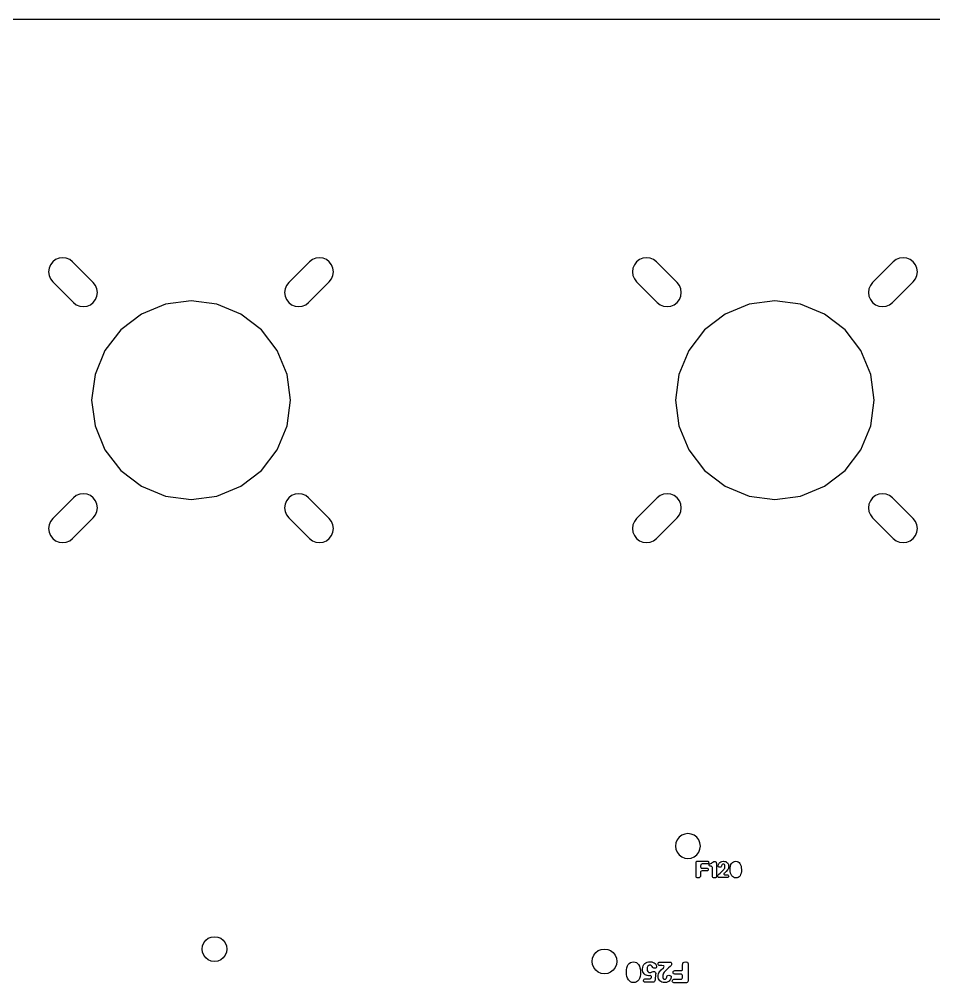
# Model space of a CAD drawing. Header units: metres. Extents: x 2364 to 2718, y 474 to 796.
# Drawn here: x 2520.3 to 2630.7, y 679.9 to 796.3 of the extents above; entities that cross this region are included whole.
import ezdxf

# ---------------------------------------------------------------- set-up
doc = ezdxf.new("R2010")
doc.units = ezdxf.units.M

msp = doc.modelspace()

# ---------------------------------------------------------------- linework, layer by layer
at = {"layer": 'COMPONENT1'}
for p, q in [((2593.69, 681.72, 0), (2593.75, 681.94, 0)), ((2593.75, 681.94, 0), (2593.85, 682.12, 0)), ((2593.85, 682.12, 0), (2593.97, 682.25, 0)), ((2593.97, 682.25, 0), (2594.11, 682.35, 0)), ((2594.11, 682.35, 0), (2594.28, 682.41, 0)), ((2594.28, 682.41, 0), (2594.48, 682.43, 0)), ((2594.48, 682.43, 0), (2594.66, 682.41, 0)), ((2594.66, 682.41, 0), (2594.83, 682.34, 0)), ((2594.83, 682.34, 0), (2594.97, 682.24, 0)), ((2594.97, 682.24, 0), (2595.09, 682.1, 0)), ((2595.09, 682.1, 0), (2595.19, 681.92, 0)), ((2595.19, 681.92, 0), (2595.26, 681.71, 0)), ((2595.59, 681.77, 0), (2595.64, 681.95, 0)), ((2595.64, 681.95, 0), (2595.73, 682.1, 0)), ((2595.73, 682.1, 0), (2595.85, 682.23, 0)), ((2595.85, 682.23, 0), (2595.98, 682.32, 0)), ((2595.98, 682.32, 0), (2596.14, 682.38, 0)), ((2596.14, 682.38, 0), (2596.3, 682.42, 0)), ((2596.2, 681.89, 0), (2596.14, 681.74, 0)), ((2596.31, 682, 0), (2596.2, 681.89, 0)), ((2596.3, 682.42, 0), (2596.47, 682.43, 0)), ((2596.38, 682.03, 0), (2596.31, 682, 0)), ((2596.46, 682.04, 0), (2596.38, 682.03, 0)), ((2596.59, 682.01, 0), (2596.46, 682.04, 0)), ((2596.47, 682.43, 0), (2596.68, 682.42, 0)), ((2596.66, 681.96, 0), (2596.59, 682.01, 0)), ((2596.72, 681.87, 0), (2596.66, 681.96, 0)), ((2596.68, 682.42, 0), (2596.85, 682.37, 0)), ((2596.8, 681.76, 0), (2596.72, 681.87, 0)), ((2596.85, 682.37, 0), (2596.98, 682.3, 0)), ((2596.98, 682.3, 0), (2597.09, 682.22, 0)), ((2597.09, 682.22, 0), (2597.16, 682.13, 0)), ((2597.16, 682.13, 0), (2597.21, 682.04, 0)), ((2597.21, 682.04, 0), (2597.25, 681.86, 0)), ((2597.25, 681.86, 0), (2597.24, 681.78, 0)), ((2597.45, 682.18, 0), (2597.46, 682.28, 0)), ((2597.46, 682.1, 0), (2597.45, 682.18, 0)), ((2597.46, 682.28, 0), (2597.51, 682.35, 0)), ((2597.5, 682.04, 0), (2597.46, 682.1, 0)), ((2597.58, 681.99, 0), (2597.5, 682.04, 0)), ((2597.51, 682.35, 0), (2597.58, 682.38, 0)), ((2597.58, 682.38, 0), (2597.67, 682.4, 0)), ((2597.71, 681.98, 0), (2597.58, 681.99, 0)), ((2597.67, 682.4, 0), (2598.88, 682.4, 0)), ((2597.91, 681.98, 0), (2597.71, 681.98, 0)), ((2598.06, 681.96, 0), (2597.91, 681.98, 0)), ((2598.14, 681.93, 0), (2598.06, 681.96, 0)), ((2598.17, 681.85, 0), (2598.14, 681.93, 0)), ((2598.16, 681.79, 0), (2598.17, 681.85, 0)), ((2598.92, 681.87, 0), (2598.72, 681.71, 0)), ((2598.88, 682.4, 0), (2598.97, 682.38, 0)), ((2599.03, 681.98, 0), (2598.92, 681.87, 0)), ((2598.97, 682.38, 0), (2599.03, 682.34, 0)), ((2599.03, 682.34, 0), (2599.07, 682.28, 0)), ((2599.07, 682.07, 0), (2599.03, 681.98, 0)), ((2599.07, 682.28, 0), (2599.08, 682.19, 0)), ((2599.08, 682.19, 0), (2599.07, 682.07, 0)), ((2600.4, 682.02, 0), (2600.42, 682.22, 0)), ((2600.41, 681.69, 0), (2600.4, 682.02, 0)), ((2600.42, 682.22, 0), (2600.49, 682.34, 0)), ((2600.49, 682.34, 0), (2600.6, 682.4, 0)), ((2600.6, 682.4, 0), (2600.78, 682.42, 0)), ((2600.78, 682.42, 0), (2600.91, 682.41, 0)), ((2600.91, 682.41, 0), (2601, 682.38, 0)), ((2601, 682.38, 0), (2601.05, 682.31, 0)), ((2601.05, 682.31, 0), (2601.06, 682.2, 0)), ((2601.06, 682.2, 0), (2601.06, 680.11, 0)), ((2593.63, 681.16, 0), (2593.65, 681.46, 0)), ((2593.65, 680.89, 0), (2593.63, 681.16, 0)), ((2593.65, 681.46, 0), (2593.69, 681.72, 0)), ((2593.69, 680.65, 0), (2593.65, 680.89, 0)), ((2595.26, 681.71, 0), (2595.31, 681.48, 0)), ((2595.31, 680.91, 0), (2595.27, 680.65, 0)), ((2595.31, 681.48, 0), (2595.33, 681.21, 0)), ((2595.33, 681.21, 0), (2595.31, 680.91, 0)), ((2595.57, 681.55, 0), (2595.59, 681.77, 0)), ((2595.58, 681.38, 0), (2595.57, 681.55, 0)), ((2595.62, 681.23, 0), (2595.58, 681.38, 0)), ((2595.68, 681.09, 0), (2595.62, 681.23, 0)), ((2595.77, 680.98, 0), (2595.68, 681.09, 0)), ((2595.87, 680.88, 0), (2595.77, 680.98, 0)), ((2595.99, 680.82, 0), (2595.87, 680.88, 0)), ((2596.13, 680.77, 0), (2595.99, 680.82, 0)), ((2596.14, 681.74, 0), (2596.12, 681.59, 0)), ((2596.12, 681.59, 0), (2596.14, 681.4, 0)), ((2596.28, 680.76, 0), (2596.13, 680.77, 0)), ((2596.14, 681.4, 0), (2596.21, 681.26, 0)), ((2596.21, 681.26, 0), (2596.31, 681.16, 0)), ((2596.38, 680.76, 0), (2596.28, 680.76, 0)), ((2596.31, 681.16, 0), (2596.43, 681.13, 0)), ((2596.51, 680.77, 0), (2596.38, 680.76, 0)), ((2596.43, 681.13, 0), (2596.57, 681.15, 0)), ((2596.58, 680.76, 0), (2596.51, 680.77, 0)), ((2596.57, 681.15, 0), (2596.66, 681.19, 0)), ((2596.63, 680.72, 0), (2596.58, 680.76, 0)), ((2596.65, 680.66, 0), (2596.63, 680.72, 0)), ((2596.66, 681.19, 0), (2596.75, 681.24, 0)), ((2596.75, 681.24, 0), (2596.87, 681.26, 0)), ((2596.86, 681.7, 0), (2596.8, 681.76, 0)), ((2596.93, 681.67, 0), (2596.86, 681.7, 0)), ((2596.87, 681.26, 0), (2597.01, 681.25, 0)), ((2597.02, 681.66, 0), (2596.93, 681.67, 0)), ((2597.01, 681.25, 0), (2597.1, 681.2, 0)), ((2597.14, 681.67, 0), (2597.02, 681.66, 0)), ((2597.15, 680.94, 0), (2597.08, 680.27, 0)), ((2597.1, 681.2, 0), (2597.14, 681.13, 0)), ((2597.21, 681.71, 0), (2597.14, 681.67, 0)), ((2597.14, 681.13, 0), (2597.16, 681.04, 0)), ((2597.16, 680.99, 0), (2597.15, 680.94, 0)), ((2597.16, 681.04, 0), (2597.16, 680.99, 0)), ((2597.24, 681.78, 0), (2597.21, 681.71, 0)), ((2597.45, 680.66, 0), (2597.46, 680.82, 0)), ((2597.46, 680.82, 0), (2597.49, 680.97, 0)), ((2597.49, 680.97, 0), (2597.54, 681.11, 0)), ((2597.54, 681.11, 0), (2597.61, 681.23, 0)), ((2597.61, 681.23, 0), (2597.82, 681.47, 0)), ((2597.82, 681.47, 0), (2598.1, 681.72, 0)), ((2598.01, 680.82, 0), (2598, 680.7, 0)), ((2598, 680.7, 0), (2598.03, 680.53, 0)), ((2598.05, 680.94, 0), (2598.01, 680.82, 0)), ((2598.11, 681.06, 0), (2598.05, 680.94, 0)), ((2598.1, 681.72, 0), (2598.16, 681.79, 0)), ((2598.19, 681.18, 0), (2598.11, 681.06, 0)), ((2598.41, 681.43, 0), (2598.19, 681.18, 0)), ((2598.72, 681.71, 0), (2598.41, 681.43, 0)), ((2598.5, 680.58, 0), (2598.52, 680.67, 0)), ((2598.52, 680.67, 0), (2598.56, 680.74, 0)), ((2598.56, 680.74, 0), (2598.63, 680.79, 0)), ((2598.63, 680.79, 0), (2598.74, 680.81, 0)), ((2598.74, 680.81, 0), (2598.87, 680.8, 0)), ((2598.87, 680.8, 0), (2598.96, 680.75, 0)), ((2598.96, 680.75, 0), (2599.02, 680.69, 0)), ((2599.02, 680.69, 0), (2599.04, 680.6, 0)), ((2599.26, 681.16, 0), (2599.27, 681.25, 0)), ((2599.27, 681.07, 0), (2599.26, 681.16, 0)), ((2599.27, 681.25, 0), (2599.31, 681.31, 0)), ((2599.31, 681, 0), (2599.27, 681.07, 0)), ((2599.31, 681.31, 0), (2599.37, 681.36, 0)), ((2599.38, 680.97, 0), (2599.31, 681, 0)), ((2599.37, 681.36, 0), (2599.45, 681.37, 0)), ((2599.45, 680.95, 0), (2599.38, 680.97, 0)), ((2599.45, 681.37, 0), (2600.14, 681.37, 0)), ((2600.14, 680.95, 0), (2599.45, 680.95, 0)), ((2600.14, 681.37, 0), (2600.33, 681.4, 0)), ((2600.29, 680.94, 0), (2600.14, 680.95, 0)), ((2600.36, 680.88, 0), (2600.29, 680.94, 0)), ((2600.33, 681.4, 0), (2600.38, 681.43, 0)), ((2600.39, 680.78, 0), (2600.36, 680.88, 0)), ((2600.38, 681.43, 0), (2600.4, 681.49, 0)), ((2600.39, 680.62, 0), (2600.39, 680.78, 0)), ((2600.4, 681.49, 0), (2600.41, 681.69, 0)), ((2593.76, 680.44, 0), (2593.69, 680.65, 0)), ((2593.86, 680.26, 0), (2593.76, 680.44, 0)), ((2593.98, 680.12, 0), (2593.86, 680.26, 0)), ((2594.12, 680.01, 0), (2593.98, 680.12, 0)), ((2594.29, 679.94, 0), (2594.12, 680.01, 0)), ((2594.47, 679.92, 0), (2594.29, 679.94, 0)), ((2594.67, 679.94, 0), (2594.47, 679.92, 0)), ((2594.84, 680, 0), (2594.67, 679.94, 0)), ((2594.98, 680.1, 0), (2594.84, 680, 0)), ((2595.11, 680.25, 0), (2594.98, 680.1, 0)), ((2595.2, 680.43, 0), (2595.11, 680.25, 0)), ((2595.27, 680.65, 0), (2595.2, 680.43, 0)), ((2595.69, 680.16, 0), (2595.71, 680.25, 0)), ((2595.7, 680.08, 0), (2595.69, 680.16, 0)), ((2595.75, 680.02, 0), (2595.7, 680.08, 0)), ((2595.71, 680.25, 0), (2595.76, 680.32, 0)), ((2595.81, 679.98, 0), (2595.75, 680.02, 0)), ((2595.76, 680.32, 0), (2595.84, 680.36, 0)), ((2595.91, 679.97, 0), (2595.81, 679.98, 0)), ((2595.84, 680.36, 0), (2595.95, 680.38, 0)), ((2596.82, 679.97, 0), (2595.91, 679.97, 0)), ((2595.95, 680.38, 0), (2596.36, 680.38, 0)), ((2596.36, 680.38, 0), (2596.49, 680.39, 0)), ((2596.49, 680.39, 0), (2596.58, 680.44, 0)), ((2596.58, 680.44, 0), (2596.64, 680.5, 0)), ((2596.64, 680.5, 0), (2596.66, 680.58, 0)), ((2596.66, 680.58, 0), (2596.65, 680.66, 0)), ((2596.93, 679.99, 0), (2596.82, 679.97, 0)), ((2597, 680.04, 0), (2596.93, 679.99, 0)), ((2597.05, 680.14, 0), (2597, 680.04, 0)), ((2597.08, 680.27, 0), (2597.05, 680.14, 0)), ((2597.46, 680.51, 0), (2597.45, 680.66, 0)), ((2597.5, 680.37, 0), (2597.46, 680.51, 0)), ((2597.56, 680.25, 0), (2597.5, 680.37, 0)), ((2597.65, 680.14, 0), (2597.56, 680.25, 0)), ((2597.76, 680.05, 0), (2597.65, 680.14, 0)), ((2597.9, 679.98, 0), (2597.76, 680.05, 0)), ((2598.06, 679.94, 0), (2597.9, 679.98, 0)), ((2598.03, 680.53, 0), (2598.08, 680.41, 0)), ((2598.24, 679.93, 0), (2598.06, 679.94, 0)), ((2598.08, 680.41, 0), (2598.16, 680.35, 0)), ((2598.16, 680.35, 0), (2598.25, 680.34, 0)), ((2598.45, 679.95, 0), (2598.24, 679.93, 0)), ((2598.25, 680.34, 0), (2598.34, 680.35, 0)), ((2598.34, 680.35, 0), (2598.41, 680.41, 0)), ((2598.41, 680.41, 0), (2598.47, 680.49, 0)), ((2598.63, 680.01, 0), (2598.45, 679.95, 0)), ((2598.47, 680.49, 0), (2598.5, 680.58, 0)), ((2598.77, 680.09, 0), (2598.63, 680.01, 0)), ((2598.87, 680.2, 0), (2598.77, 680.09, 0)), ((2598.95, 680.31, 0), (2598.87, 680.2, 0)), ((2599, 680.42, 0), (2598.95, 680.31, 0)), ((2599.04, 680.6, 0), (2599, 680.42, 0)), ((2599.16, 680.11, 0), (2599.17, 680.19, 0)), ((2599.18, 680.02, 0), (2599.16, 680.11, 0)), ((2599.17, 680.19, 0), (2599.21, 680.26, 0)), ((2599.22, 679.96, 0), (2599.18, 680.02, 0)), ((2599.21, 680.26, 0), (2599.27, 680.31, 0)), ((2599.28, 679.92, 0), (2599.22, 679.96, 0)), ((2599.27, 680.31, 0), (2599.35, 680.32, 0)), ((2599.35, 679.91, 0), (2599.28, 679.92, 0)), ((2599.35, 680.32, 0), (2600.14, 680.32, 0)), ((2600.88, 679.91, 0), (2599.35, 679.91, 0)), ((2600.14, 680.32, 0), (2600.28, 680.34, 0)), ((2600.28, 680.34, 0), (2600.35, 680.4, 0)), ((2600.35, 680.4, 0), (2600.38, 680.49, 0)), ((2600.38, 680.49, 0), (2600.39, 680.62, 0)), ((2600.95, 679.92, 0), (2600.88, 679.91, 0)), ((2601.01, 679.97, 0), (2600.95, 679.92, 0)), ((2601.05, 680.03, 0), (2601.01, 679.97, 0)), ((2601.06, 680.11, 0), (2601.05, 680.03, 0))]:
    msp.add_line(p, q, dxfattribs=at)
at = {"layer": 'COMPONENT4'}
for p, q in [((2602.05, 694.43, 0.01), (2602.06, 694.49, 0.01)), ((2602.05, 692.75, 0.01), (2602.05, 694.43, 0.01)), ((2602.06, 694.49, 0.01), (2602.09, 694.54, 0.01)), ((2602.09, 694.54, 0.01), (2602.14, 694.57, 0.01)), ((2602.14, 694.57, 0.01), (2602.19, 694.59, 0.01)), ((2602.19, 694.59, 0.01), (2603.41, 694.59, 0.01)), ((2602.59, 694.12, 0.01), (2602.58, 694.01, 0.01)), ((2602.58, 694.01, 0.01), (2602.58, 693.89, 0.01)), ((2602.58, 693.89, 0.01), (2602.6, 693.81, 0.01)), ((2602.61, 694.19, 0.01), (2602.59, 694.12, 0.01)), ((2602.6, 693.81, 0.01), (2602.66, 693.76, 0.01)), ((2602.67, 694.24, 0.01), (2602.61, 694.19, 0.01)), ((2602.66, 693.76, 0.01), (2602.78, 693.75, 0.01)), ((2602.78, 694.25, 0.01), (2602.67, 694.24, 0.01)), ((2603.41, 694.25, 0.01), (2602.78, 694.25, 0.01)), ((2602.78, 693.75, 0.01), (2603.34, 693.75, 0.01)), ((2603.34, 693.75, 0.01), (2603.39, 693.74, 0.01)), ((2603.39, 693.74, 0.01), (2603.44, 693.71, 0.01)), ((2603.41, 694.59, 0.01), (2603.47, 694.58, 0.01)), ((2603.48, 694.26, 0.01), (2603.41, 694.25, 0.01)), ((2603.44, 693.71, 0.01), (2603.48, 693.66, 0.01)), ((2603.48, 693.52, 0.01), (2603.45, 693.46, 0.01)), ((2603.47, 694.58, 0.01), (2603.52, 694.55, 0.01)), ((2603.53, 694.3, 0.01), (2603.48, 694.26, 0.01)), ((2603.48, 693.66, 0.01), (2603.49, 693.58, 0.01)), ((2603.49, 693.58, 0.01), (2603.48, 693.52, 0.01)), ((2603.52, 694.55, 0.01), (2603.55, 694.5, 0.01)), ((2603.55, 694.36, 0.01), (2603.53, 694.3, 0.01)), ((2603.55, 694.5, 0.01), (2603.56, 694.43, 0.01)), ((2603.56, 694.43, 0.01), (2603.55, 694.36, 0.01)), ((2603.6, 694.13, 0.01), (2603.61, 694.18, 0.01)), ((2603.61, 694.05, 0.01), (2603.6, 694.13, 0.01)), ((2603.61, 694.18, 0.01), (2603.63, 694.22, 0.01)), ((2603.64, 694.01, 0.01), (2603.61, 694.05, 0.01)), ((2603.63, 694.22, 0.01), (2603.7, 694.27, 0.01)), ((2603.74, 693.97, 0.01), (2603.64, 694.01, 0.01)), ((2603.7, 694.27, 0.01), (2603.81, 694.31, 0.01)), ((2603.86, 693.97, 0.01), (2603.74, 693.97, 0.01)), ((2603.81, 694.31, 0.01), (2603.92, 694.36, 0.01)), ((2603.91, 693.96, 0.01), (2603.86, 693.97, 0.01)), ((2603.95, 693.94, 0.01), (2603.91, 693.96, 0.01)), ((2603.92, 694.36, 0.01), (2603.99, 694.41, 0.01)), ((2603.99, 693.88, 0.01), (2603.95, 693.94, 0.01)), ((2603.99, 694.41, 0.01), (2604.06, 694.48, 0.01)), ((2604.01, 693.83, 0.01), (2603.99, 693.88, 0.01)), ((2604.01, 693.69, 0.01), (2604.01, 693.83, 0.01)), ((2604.01, 692.84, 0.01), (2604.01, 693.69, 0.01)), ((2604.06, 694.48, 0.01), (2604.16, 694.53, 0.01)), ((2604.16, 694.53, 0.01), (2604.28, 694.55, 0.01)), ((2604.28, 694.55, 0.01), (2604.35, 694.55, 0.01)), ((2604.35, 694.55, 0.01), (2604.4, 694.52, 0.01)), ((2604.4, 694.52, 0.01), (2604.44, 694.48, 0.01)), ((2604.44, 694.48, 0.01), (2604.47, 694.43, 0.01)), ((2604.47, 694.43, 0.01), (2604.48, 694.32, 0.01)), ((2604.48, 694.32, 0.01), (2604.49, 694.18, 0.01)), ((2604.49, 694.18, 0.01), (2604.49, 692.87, 0.01)), ((2604.7, 694.03, 0.01), (2604.73, 694.18, 0.01)), ((2604.71, 693.96, 0.01), (2604.7, 694.03, 0.01)), ((2604.76, 693.91, 0.01), (2604.71, 693.96, 0.01)), ((2604.73, 694.18, 0.01), (2604.77, 694.27, 0.01)), ((2604.83, 693.87, 0.01), (2604.76, 693.91, 0.01)), ((2604.77, 694.27, 0.01), (2604.83, 694.35, 0.01)), ((2604.83, 694.35, 0.01), (2604.91, 694.44, 0.01)), ((2604.94, 693.86, 0.01), (2604.83, 693.87, 0.01)), ((2604.91, 694.44, 0.01), (2605.03, 694.51, 0.01)), ((2605.02, 693.88, 0.01), (2604.94, 693.86, 0.01)), ((2605.07, 693.92, 0.01), (2605.02, 693.88, 0.01)), ((2605.03, 694.51, 0.01), (2605.16, 694.56, 0.01)), ((2605.11, 693.98, 0.01), (2605.07, 693.92, 0.01)), ((2605.12, 694.04, 0.01), (2605.11, 693.98, 0.01)), ((2605.15, 694.12, 0.01), (2605.12, 694.04, 0.01)), ((2605.2, 694.19, 0.01), (2605.15, 694.12, 0.01)), ((2605.16, 694.56, 0.01), (2605.34, 694.57, 0.01)), ((2605.25, 694.23, 0.01), (2605.2, 694.19, 0.01)), ((2605.2, 693.37, 0.01), (2605.38, 693.57, 0.01)), ((2605.32, 694.24, 0.01), (2605.25, 694.23, 0.01)), ((2605.39, 694.23, 0.01), (2605.32, 694.24, 0.01)), ((2605.34, 694.57, 0.01), (2605.48, 694.56, 0.01)), ((2605.38, 693.57, 0.01), (2605.44, 693.66, 0.01)), ((2605.46, 694.18, 0.01), (2605.39, 694.23, 0.01)), ((2605.44, 693.66, 0.01), (2605.49, 693.76, 0.01)), ((2605.51, 694.09, 0.01), (2605.46, 694.18, 0.01)), ((2605.48, 694.56, 0.01), (2605.61, 694.53, 0.01)), ((2605.49, 693.76, 0.01), (2605.51, 693.85, 0.01)), ((2605.52, 693.95, 0.01), (2605.51, 694.09, 0.01)), ((2605.51, 693.85, 0.01), (2605.52, 693.95, 0.01)), ((2605.61, 694.53, 0.01), (2605.72, 694.47, 0.01)), ((2605.84, 693.53, 0.01), (2605.67, 693.34, 0.01)), ((2605.72, 694.47, 0.01), (2605.81, 694.4, 0.01)), ((2605.81, 694.4, 0.01), (2605.88, 694.32, 0.01)), ((2605.89, 693.63, 0.01), (2605.84, 693.53, 0.01)), ((2605.88, 694.32, 0.01), (2605.93, 694.22, 0.01)), ((2605.94, 693.73, 0.01), (2605.89, 693.63, 0.01)), ((2605.93, 694.22, 0.01), (2605.96, 694.1, 0.01)), ((2605.96, 693.85, 0.01), (2605.94, 693.73, 0.01)), ((2605.96, 694.1, 0.01), (2605.97, 693.98, 0.01)), ((2605.97, 693.98, 0.01), (2605.96, 693.85, 0.01)), ((2606.15, 693.54, 0.01), (2606.16, 693.78, 0.01)), ((2606.16, 693.33, 0.01), (2606.15, 693.54, 0.01)), ((2606.16, 693.78, 0.01), (2606.2, 693.99, 0.01)), ((2606.2, 693.99, 0.01), (2606.25, 694.17, 0.01)), ((2606.25, 694.17, 0.01), (2606.33, 694.31, 0.01)), ((2606.33, 694.31, 0.01), (2606.43, 694.43, 0.01)), ((2606.43, 694.43, 0.01), (2606.54, 694.51, 0.01)), ((2606.54, 694.51, 0.01), (2606.68, 694.56, 0.01)), ((2606.68, 694.56, 0.01), (2606.83, 694.57, 0.01)), ((2606.83, 694.57, 0.01), (2606.98, 694.56, 0.01)), ((2606.98, 694.56, 0.01), (2607.11, 694.5, 0.01)), ((2607.11, 694.5, 0.01), (2607.23, 694.42, 0.01)), ((2607.23, 694.42, 0.01), (2607.33, 694.3, 0.01)), ((2607.33, 694.3, 0.01), (2607.4, 694.16, 0.01)), ((2607.4, 694.16, 0.01), (2607.46, 693.99, 0.01)), ((2607.46, 693.99, 0.01), (2607.49, 693.8, 0.01)), ((2607.49, 693.8, 0.01), (2607.51, 693.59, 0.01)), ((2607.51, 693.59, 0.01), (2607.5, 693.34, 0.01)), ((2602.06, 692.66, 0.01), (2602.05, 692.75, 0.01)), ((2602.1, 692.61, 0.01), (2602.06, 692.66, 0.01)), ((2602.16, 692.58, 0.01), (2602.1, 692.61, 0.01)), ((2602.27, 692.58, 0.01), (2602.16, 692.58, 0.01)), ((2602.41, 692.59, 0.01), (2602.27, 692.58, 0.01)), ((2602.5, 692.64, 0.01), (2602.41, 692.59, 0.01)), ((2602.56, 692.73, 0.01), (2602.5, 692.64, 0.01)), ((2602.58, 692.9, 0.01), (2602.56, 692.73, 0.01)), ((2602.59, 693.36, 0.01), (2602.57, 693.32, 0.01)), ((2602.57, 693.32, 0.01), (2602.57, 693.16, 0.01)), ((2602.57, 693.16, 0.01), (2602.58, 692.9, 0.01)), ((2602.63, 693.39, 0.01), (2602.59, 693.36, 0.01)), ((2602.78, 693.41, 0.01), (2602.63, 693.39, 0.01)), ((2603.34, 693.41, 0.01), (2602.78, 693.41, 0.01)), ((2603.4, 693.43, 0.01), (2603.34, 693.41, 0.01)), ((2603.45, 693.46, 0.01), (2603.4, 693.43, 0.01)), ((2604.02, 692.69, 0.01), (2604.01, 692.84, 0.01)), ((2604.07, 692.61, 0.01), (2604.02, 692.69, 0.01)), ((2604.14, 692.57, 0.01), (2604.07, 692.61, 0.01)), ((2604.25, 692.56, 0.01), (2604.14, 692.57, 0.01)), ((2604.37, 692.58, 0.01), (2604.25, 692.56, 0.01)), ((2604.45, 692.63, 0.01), (2604.37, 692.58, 0.01)), ((2604.48, 692.73, 0.01), (2604.45, 692.63, 0.01)), ((2604.49, 692.87, 0.01), (2604.48, 692.73, 0.01)), ((2604.66, 692.76, 0.01), (2604.67, 692.85, 0.01)), ((2604.67, 692.69, 0.01), (2604.66, 692.76, 0.01)), ((2604.67, 692.85, 0.01), (2604.7, 692.93, 0.01)), ((2604.7, 692.64, 0.01), (2604.67, 692.69, 0.01)), ((2604.7, 692.93, 0.01), (2604.79, 693.01, 0.01)), ((2604.75, 692.61, 0.01), (2604.7, 692.64, 0.01)), ((2604.82, 692.6, 0.01), (2604.75, 692.61, 0.01)), ((2604.79, 693.01, 0.01), (2604.95, 693.15, 0.01)), ((2605.79, 692.6, 0.01), (2604.82, 692.6, 0.01)), ((2604.95, 693.15, 0.01), (2605.2, 693.37, 0.01)), ((2605.4, 693.08, 0.01), (2605.39, 693.03, 0.01)), ((2605.39, 693.03, 0.01), (2605.41, 692.97, 0.01)), ((2605.45, 693.13, 0.01), (2605.4, 693.08, 0.01)), ((2605.41, 692.97, 0.01), (2605.48, 692.94, 0.01)), ((2605.67, 693.34, 0.01), (2605.45, 693.13, 0.01)), ((2605.48, 692.94, 0.01), (2605.6, 692.93, 0.01)), ((2605.6, 692.93, 0.01), (2605.76, 692.93, 0.01)), ((2605.76, 692.93, 0.01), (2605.86, 692.92, 0.01)), ((2605.86, 692.61, 0.01), (2605.79, 692.6, 0.01)), ((2605.86, 692.92, 0.01), (2605.92, 692.88, 0.01)), ((2605.92, 692.63, 0.01), (2605.86, 692.61, 0.01)), ((2605.92, 692.88, 0.01), (2605.96, 692.83, 0.01)), ((2605.96, 692.69, 0.01), (2605.92, 692.63, 0.01)), ((2605.96, 692.83, 0.01), (2605.97, 692.77, 0.01)), ((2605.97, 692.77, 0.01), (2605.96, 692.69, 0.01)), ((2606.2, 693.14, 0.01), (2606.16, 693.33, 0.01)), ((2606.26, 692.97, 0.01), (2606.2, 693.14, 0.01)), ((2606.34, 692.83, 0.01), (2606.26, 692.97, 0.01)), ((2606.44, 692.72, 0.01), (2606.34, 692.83, 0.01)), ((2606.55, 692.64, 0.01), (2606.44, 692.72, 0.01)), ((2606.68, 692.59, 0.01), (2606.55, 692.64, 0.01)), ((2606.83, 692.57, 0.01), (2606.68, 692.59, 0.01)), ((2606.99, 692.59, 0.01), (2606.83, 692.57, 0.01)), ((2607.12, 692.63, 0.01), (2606.99, 692.59, 0.01)), ((2607.24, 692.71, 0.01), (2607.12, 692.63, 0.01)), ((2607.34, 692.82, 0.01), (2607.24, 692.71, 0.01)), ((2607.41, 692.96, 0.01), (2607.34, 692.82, 0.01)), ((2607.46, 693.13, 0.01), (2607.41, 692.96, 0.01)), ((2607.5, 693.34, 0.01), (2607.46, 693.13, 0.01))]:
    msp.add_line(p, q, dxfattribs=at)
at = {"layer": 'GROUP1'}
for p, q in [((2599.75, 697.16, 0.01), (2599.6, 696.8, 0.01)), ((2599.99, 697.47, 0.01), (2599.75, 697.16, 0.01)), ((2600.3, 697.71, 0.01), (2599.99, 697.47, 0.01)), ((2600.66, 697.86, 0.01), (2600.3, 697.71, 0.01)), ((2601.05, 697.91, 0.01), (2600.66, 697.86, 0.01)), ((2601.44, 697.86, 0.01), (2601.05, 697.91, 0.01)), ((2601.8, 697.71, 0.01), (2601.44, 697.86, 0.01)), ((2602.11, 697.47, 0.01), (2601.8, 697.71, 0.01)), ((2602.35, 697.16, 0.01), (2602.11, 697.47, 0.01)), ((2602.5, 696.8, 0.01), (2602.35, 697.16, 0.01)), ((2599.6, 696.8, 0.01), (2599.55, 696.41, 0.01)), ((2599.55, 696.41, 0.01), (2599.6, 696.02, 0.01)), ((2599.6, 696.02, 0.01), (2599.75, 695.66, 0.01)), ((2602.35, 695.66, 0.01), (2602.5, 696.02, 0.01)), ((2602.55, 696.41, 0.01), (2602.5, 696.8, 0.01)), ((2602.5, 696.02, 0.01), (2602.55, 696.41, 0.01)), ((2599.75, 695.66, 0.01), (2599.99, 695.35, 0.01)), ((2599.99, 695.35, 0.01), (2600.3, 695.11, 0.01)), ((2600.3, 695.11, 0.01), (2600.66, 694.96, 0.01)), ((2600.66, 694.96, 0.01), (2601.05, 694.91, 0.01)), ((2601.05, 694.91, 0.01), (2601.44, 694.96, 0.01)), ((2601.44, 694.96, 0.01), (2601.8, 695.11, 0.01)), ((2601.8, 695.11, 0.01), (2602.11, 695.35, 0.01)), ((2602.11, 695.35, 0.01), (2602.35, 695.66, 0.01)), ((2589.52, 682.87, 0.01), (2589.67, 683.23, 0.01)), ((2589.67, 683.23, 0.01), (2589.91, 683.54, 0.01)), ((2589.91, 683.54, 0.01), (2590.22, 683.78, 0.01)), ((2590.22, 683.78, 0.01), (2590.58, 683.93, 0.01)), ((2590.58, 683.93, 0.01), (2590.97, 683.98, 0.01)), ((2590.97, 683.98, 0.01), (2591.36, 683.93, 0.01)), ((2591.36, 683.93, 0.01), (2591.72, 683.78, 0.01)), ((2591.72, 683.78, 0.01), (2592.03, 683.54, 0.01)), ((2592.03, 683.54, 0.01), (2592.27, 683.23, 0.01)), ((2592.27, 683.23, 0.01), (2592.42, 682.87, 0.01)), ((2589.47, 682.48, 0.01), (2589.52, 682.87, 0.01)), ((2589.52, 682.1, 0.01), (2589.47, 682.48, 0.01)), ((2589.67, 681.73, 0.01), (2589.52, 682.1, 0.01)), ((2592.42, 682.1, 0.01), (2592.27, 681.73, 0.01)), ((2592.42, 682.87, 0.01), (2592.47, 682.48, 0.01)), ((2592.47, 682.48, 0.01), (2592.42, 682.1, 0.01)), ((2589.91, 681.42, 0.01), (2589.67, 681.73, 0.01)), ((2590.22, 681.18, 0.01), (2589.91, 681.42, 0.01)), ((2590.58, 681.03, 0.01), (2590.22, 681.18, 0.01)), ((2590.97, 680.98, 0.01), (2590.58, 681.03, 0.01)), ((2591.36, 681.03, 0.01), (2590.97, 680.98, 0.01)), ((2591.72, 681.18, 0.01), (2591.36, 681.03, 0.01)), ((2592.03, 681.42, 0.01), (2591.72, 681.18, 0.01)), ((2592.27, 681.73, 0.01), (2592.03, 681.42, 0.01))]:
    msp.add_line(p, q, dxfattribs=at)
at = {"layer": 'Layer0'}
for p, q in [((2412.05, 796.26, 0), (2670.05, 796.26, 0)), ((2524.35, 766.96, 0), (2524.08, 766.61, 0)), ((2524.7, 767.23, 0), (2524.35, 766.96, 0)), ((2525.11, 767.4, 0), (2524.7, 767.23, 0)), ((2525.55, 767.46, 0), (2525.11, 767.4, 0)), ((2525.99, 767.4, 0), (2525.55, 767.46, 0)), ((2526.4, 767.23, 0), (2525.99, 767.4, 0)), ((2526.75, 766.96, 0), (2526.4, 767.23, 0)), ((2526.75, 766.96, 0), (2529.25, 764.46, 0)), ((2552.85, 764.46, 0), (2555.35, 766.96, 0)), ((2555.7, 767.23, 0), (2555.35, 766.96, 0)), ((2556.11, 767.4, 0), (2555.7, 767.23, 0)), ((2556.55, 767.46, 0), (2556.11, 767.4, 0)), ((2556.99, 767.4, 0), (2556.55, 767.46, 0)), ((2557.4, 767.23, 0), (2556.99, 767.4, 0)), ((2557.75, 766.96, 0), (2557.4, 767.23, 0)), ((2558.02, 766.61, 0), (2557.75, 766.96, 0)), ((2594.85, 766.96, 0), (2594.58, 766.61, 0)), ((2595.2, 767.23, 0), (2594.85, 766.96, 0)), ((2595.61, 767.4, 0), (2595.2, 767.23, 0)), ((2596.05, 767.46, 0), (2595.61, 767.4, 0)), ((2596.49, 767.4, 0), (2596.05, 767.46, 0)), ((2596.9, 767.23, 0), (2596.49, 767.4, 0)), ((2597.25, 766.96, 0), (2596.9, 767.23, 0)), ((2597.25, 766.96, 0), (2599.75, 764.46, 0)), ((2623.35, 764.46, 0), (2625.85, 766.96, 0)), ((2626.2, 767.23, 0), (2625.85, 766.96, 0)), ((2626.61, 767.4, 0), (2626.2, 767.23, 0)), ((2627.05, 767.46, 0), (2626.61, 767.4, 0)), ((2627.49, 767.4, 0), (2627.05, 767.46, 0)), ((2627.9, 767.23, 0), (2627.49, 767.4, 0)), ((2628.25, 766.96, 0), (2627.9, 767.23, 0)), ((2628.52, 766.61, 0), (2628.25, 766.96, 0)), ((2523.91, 766.2, 0), (2523.85, 765.76, 0)), ((2523.85, 765.76, 0), (2523.91, 765.32, 0)), ((2524.08, 766.61, 0), (2523.91, 766.2, 0)), ((2558.19, 766.2, 0), (2558.02, 766.61, 0)), ((2558.25, 765.76, 0), (2558.19, 766.2, 0)), ((2558.19, 765.32, 0), (2558.25, 765.76, 0)), ((2594.41, 766.2, 0), (2594.35, 765.76, 0)), ((2594.35, 765.76, 0), (2594.41, 765.32, 0)), ((2594.58, 766.61, 0), (2594.41, 766.2, 0)), ((2628.69, 766.2, 0), (2628.52, 766.61, 0)), ((2628.75, 765.76, 0), (2628.69, 766.2, 0)), ((2628.69, 765.32, 0), (2628.75, 765.76, 0)), ((2523.91, 765.32, 0), (2524.08, 764.91, 0)), ((2524.08, 764.91, 0), (2524.35, 764.56, 0)), ((2526.85, 762.06, 0), (2524.35, 764.56, 0)), ((2529.52, 764.11, 0), (2529.25, 764.46, 0)), ((2552.85, 764.46, 0), (2552.58, 764.11, 0)), ((2557.75, 764.56, 0), (2555.25, 762.06, 0)), ((2557.75, 764.56, 0), (2558.02, 764.91, 0)), ((2558.02, 764.91, 0), (2558.19, 765.32, 0)), ((2594.41, 765.32, 0), (2594.58, 764.91, 0)), ((2594.58, 764.91, 0), (2594.85, 764.56, 0)), ((2597.35, 762.06, 0), (2594.85, 764.56, 0)), ((2600.02, 764.11, 0), (2599.75, 764.46, 0)), ((2623.35, 764.46, 0), (2623.08, 764.11, 0)), ((2628.25, 764.56, 0), (2625.75, 762.06, 0)), ((2628.25, 764.56, 0), (2628.52, 764.91, 0)), ((2628.52, 764.91, 0), (2628.69, 765.32, 0)), ((2529.69, 763.7, 0), (2529.52, 764.11, 0)), ((2529.75, 763.26, 0), (2529.69, 763.7, 0)), ((2552.41, 763.7, 0), (2552.35, 763.26, 0)), ((2552.58, 764.11, 0), (2552.41, 763.7, 0)), ((2600.19, 763.7, 0), (2600.02, 764.11, 0)), ((2600.25, 763.26, 0), (2600.19, 763.7, 0)), ((2622.91, 763.7, 0), (2622.85, 763.26, 0)), ((2623.08, 764.11, 0), (2622.91, 763.7, 0)), ((2529.25, 762.06, 0), (2529.52, 762.41, 0)), ((2529.52, 762.41, 0), (2529.69, 762.82, 0)), ((2529.69, 762.82, 0), (2529.75, 763.26, 0)), ((2541.05, 762.26, 0), (2537.95, 761.85, 0)), ((2544.16, 761.85, 0), (2541.05, 762.26, 0)), ((2552.35, 763.26, 0), (2552.41, 762.82, 0)), ((2552.41, 762.82, 0), (2552.58, 762.41, 0)), ((2552.58, 762.41, 0), (2552.85, 762.06, 0)), ((2599.75, 762.06, 0), (2600.02, 762.41, 0)), ((2600.02, 762.41, 0), (2600.19, 762.82, 0)), ((2600.19, 762.82, 0), (2600.25, 763.26, 0)), ((2611.55, 762.26, 0), (2608.45, 761.85, 0)), ((2614.66, 761.85, 0), (2611.55, 762.26, 0)), ((2622.85, 763.26, 0), (2622.91, 762.82, 0)), ((2622.91, 762.82, 0), (2623.08, 762.41, 0)), ((2623.08, 762.41, 0), (2623.35, 762.06, 0)), ((2526.85, 762.06, 0), (2527.2, 761.79, 0)), ((2527.2, 761.79, 0), (2527.61, 761.62, 0)), ((2527.61, 761.62, 0), (2528.05, 761.56, 0)), ((2528.05, 761.56, 0), (2528.49, 761.62, 0)), ((2528.49, 761.62, 0), (2528.9, 761.79, 0)), ((2528.9, 761.79, 0), (2529.25, 762.06, 0)), ((2537.95, 761.85, 0), (2535.05, 760.65, 0)), ((2547.05, 760.65, 0), (2544.16, 761.85, 0)), ((2552.85, 762.06, 0), (2553.2, 761.79, 0)), ((2553.2, 761.79, 0), (2553.61, 761.62, 0)), ((2553.61, 761.62, 0), (2554.05, 761.56, 0)), ((2554.05, 761.56, 0), (2554.49, 761.62, 0)), ((2554.49, 761.62, 0), (2554.9, 761.79, 0)), ((2554.9, 761.79, 0), (2555.25, 762.06, 0)), ((2597.35, 762.06, 0), (2597.7, 761.79, 0)), ((2597.7, 761.79, 0), (2598.11, 761.62, 0)), ((2598.11, 761.62, 0), (2598.55, 761.56, 0)), ((2598.55, 761.56, 0), (2598.99, 761.62, 0)), ((2598.99, 761.62, 0), (2599.4, 761.79, 0)), ((2599.4, 761.79, 0), (2599.75, 762.06, 0)), ((2608.45, 761.85, 0), (2605.55, 760.65, 0)), ((2617.55, 760.65, 0), (2614.66, 761.85, 0)), ((2623.35, 762.06, 0), (2623.7, 761.79, 0)), ((2623.7, 761.79, 0), (2624.11, 761.62, 0)), ((2624.11, 761.62, 0), (2624.55, 761.56, 0)), ((2624.55, 761.56, 0), (2624.99, 761.62, 0)), ((2624.99, 761.62, 0), (2625.4, 761.79, 0)), ((2625.4, 761.79, 0), (2625.75, 762.06, 0)), ((2535.05, 760.65, 0), (2532.57, 758.74, 0)), ((2549.54, 758.74, 0), (2547.05, 760.65, 0)), ((2605.55, 760.65, 0), (2603.07, 758.74, 0)), ((2620.04, 758.75, 0), (2617.55, 760.65, 0)), ((2532.57, 758.74, 0), (2530.66, 756.26, 0)), ((2551.44, 756.26, 0), (2549.54, 758.74, 0)), ((2603.07, 758.74, 0), (2601.16, 756.26, 0)), ((2621.94, 756.26, 0), (2620.04, 758.75, 0)), ((2530.66, 756.26, 0), (2529.46, 753.36, 0)), ((2552.64, 753.36, 0), (2551.44, 756.26, 0)), ((2601.16, 756.26, 0), (2599.96, 753.37, 0)), ((2623.14, 753.37, 0), (2621.94, 756.26, 0)), ((2529.46, 753.36, 0), (2529.05, 750.26, 0)), ((2553.05, 750.26, 0), (2552.64, 753.36, 0)), ((2599.96, 753.37, 0), (2599.55, 750.26, 0)), ((2623.55, 750.26, 0), (2623.14, 753.37, 0)), ((2529.05, 750.26, 0), (2529.46, 747.15, 0)), ((2552.64, 747.15, 0), (2553.05, 750.26, 0)), ((2599.55, 750.26, 0), (2599.96, 747.15, 0)), ((2623.14, 747.15, 0), (2623.55, 750.26, 0)), ((2529.46, 747.15, 0), (2530.66, 744.26, 0)), ((2551.44, 744.26, 0), (2552.64, 747.15, 0)), ((2599.96, 747.15, 0), (2601.16, 744.26, 0)), ((2621.94, 744.26, 0), (2623.14, 747.15, 0)), ((2530.66, 744.26, 0), (2532.57, 741.77, 0)), ((2549.54, 741.77, 0), (2551.44, 744.26, 0)), ((2601.16, 744.26, 0), (2603.07, 741.77, 0)), ((2620.04, 741.77, 0), (2621.94, 744.26, 0)), ((2532.57, 741.77, 0), (2535.05, 739.87, 0)), ((2547.05, 739.87, 0), (2549.54, 741.77, 0)), ((2603.07, 741.77, 0), (2605.55, 739.87, 0)), ((2617.55, 739.87, 0), (2620.04, 741.77, 0)), ((2527.61, 738.9, 0), (2527.2, 738.73, 0)), ((2528.05, 738.96, 0), (2527.61, 738.9, 0)), ((2528.49, 738.9, 0), (2528.05, 738.96, 0)), ((2528.9, 738.73, 0), (2528.49, 738.9, 0)), ((2535.05, 739.87, 0), (2537.95, 738.67, 0)), ((2544.16, 738.67, 0), (2547.05, 739.87, 0)), ((2553.61, 738.9, 0), (2553.2, 738.73, 0)), ((2554.05, 738.96, 0), (2553.61, 738.9, 0)), ((2554.49, 738.9, 0), (2554.05, 738.96, 0)), ((2554.9, 738.73, 0), (2554.49, 738.9, 0)), ((2598.11, 738.9, 0), (2597.7, 738.73, 0)), ((2598.55, 738.96, 0), (2598.11, 738.9, 0)), ((2598.99, 738.9, 0), (2598.55, 738.96, 0)), ((2599.4, 738.73, 0), (2598.99, 738.9, 0)), ((2605.55, 739.87, 0), (2608.45, 738.67, 0)), ((2614.66, 738.67, 0), (2617.55, 739.87, 0)), ((2624.11, 738.9, 0), (2623.7, 738.73, 0)), ((2624.55, 738.96, 0), (2624.11, 738.9, 0)), ((2624.99, 738.9, 0), (2624.55, 738.96, 0)), ((2625.4, 738.73, 0), (2624.99, 738.9, 0)), ((2524.35, 735.96, 0), (2526.85, 738.46, 0)), ((2527.2, 738.73, 0), (2526.85, 738.46, 0)), ((2529.25, 738.46, 0), (2528.9, 738.73, 0)), ((2529.52, 738.11, 0), (2529.25, 738.46, 0)), ((2529.69, 737.7, 0), (2529.52, 738.11, 0)), ((2529.75, 737.26, 0), (2529.69, 737.7, 0)), ((2537.95, 738.67, 0), (2541.05, 738.26, 0)), ((2541.05, 738.26, 0), (2544.16, 738.67, 0)), ((2552.41, 737.7, 0), (2552.35, 737.26, 0)), ((2552.58, 738.11, 0), (2552.41, 737.7, 0)), ((2552.85, 738.46, 0), (2552.58, 738.11, 0)), ((2553.2, 738.73, 0), (2552.85, 738.46, 0)), ((2555.25, 738.46, 0), (2554.9, 738.73, 0)), ((2555.25, 738.46, 0), (2557.75, 735.96, 0)), ((2594.85, 735.96, 0), (2597.35, 738.46, 0)), ((2597.7, 738.73, 0), (2597.35, 738.46, 0)), ((2599.75, 738.46, 0), (2599.4, 738.73, 0)), ((2600.02, 738.11, 0), (2599.75, 738.46, 0)), ((2600.19, 737.7, 0), (2600.02, 738.11, 0)), ((2600.25, 737.26, 0), (2600.19, 737.7, 0)), ((2608.45, 738.67, 0), (2611.55, 738.26, 0)), ((2611.55, 738.26, 0), (2614.66, 738.67, 0)), ((2622.91, 737.7, 0), (2622.85, 737.26, 0)), ((2623.08, 738.11, 0), (2622.91, 737.7, 0)), ((2623.35, 738.46, 0), (2623.08, 738.11, 0)), ((2623.7, 738.73, 0), (2623.35, 738.46, 0)), ((2625.75, 738.46, 0), (2625.4, 738.73, 0)), ((2625.75, 738.46, 0), (2628.25, 735.96, 0)), ((2529.52, 736.41, 0), (2529.69, 736.82, 0)), ((2529.69, 736.82, 0), (2529.75, 737.26, 0)), ((2552.35, 737.26, 0), (2552.41, 736.82, 0)), ((2552.41, 736.82, 0), (2552.58, 736.41, 0)), ((2600.02, 736.41, 0), (2600.19, 736.82, 0)), ((2600.19, 736.82, 0), (2600.25, 737.26, 0)), ((2622.85, 737.26, 0), (2622.91, 736.82, 0)), ((2622.91, 736.82, 0), (2623.08, 736.41, 0)), ((2524.08, 735.61, 0), (2523.91, 735.2, 0)), ((2524.35, 735.96, 0), (2524.08, 735.61, 0)), ((2529.25, 736.06, 0), (2526.75, 733.56, 0)), ((2529.25, 736.06, 0), (2529.52, 736.41, 0)), ((2552.58, 736.41, 0), (2552.85, 736.06, 0)), ((2555.35, 733.56, 0), (2552.85, 736.06, 0)), ((2558.02, 735.61, 0), (2557.75, 735.96, 0)), ((2558.19, 735.2, 0), (2558.02, 735.61, 0)), ((2594.58, 735.61, 0), (2594.41, 735.2, 0)), ((2594.85, 735.96, 0), (2594.58, 735.61, 0)), ((2599.75, 736.06, 0), (2597.25, 733.56, 0)), ((2599.75, 736.06, 0), (2600.02, 736.41, 0)), ((2623.08, 736.41, 0), (2623.35, 736.06, 0)), ((2625.85, 733.56, 0), (2623.35, 736.06, 0)), ((2628.52, 735.61, 0), (2628.25, 735.96, 0)), ((2628.69, 735.2, 0), (2628.52, 735.61, 0)), ((2523.91, 735.2, 0), (2523.85, 734.76, 0)), ((2523.85, 734.76, 0), (2523.91, 734.32, 0)), ((2523.91, 734.32, 0), (2524.08, 733.91, 0)), ((2558.02, 733.91, 0), (2558.19, 734.32, 0)), ((2558.25, 734.76, 0), (2558.19, 735.2, 0)), ((2558.19, 734.32, 0), (2558.25, 734.76, 0)), ((2594.41, 735.2, 0), (2594.35, 734.76, 0)), ((2594.35, 734.76, 0), (2594.41, 734.32, 0)), ((2594.41, 734.32, 0), (2594.58, 733.91, 0)), ((2628.52, 733.91, 0), (2628.69, 734.32, 0)), ((2628.75, 734.76, 0), (2628.69, 735.2, 0)), ((2628.69, 734.32, 0), (2628.75, 734.76, 0)), ((2524.08, 733.91, 0), (2524.35, 733.56, 0)), ((2524.35, 733.56, 0), (2524.7, 733.29, 0)), ((2524.7, 733.29, 0), (2525.11, 733.12, 0)), ((2525.11, 733.12, 0), (2525.55, 733.06, 0)), ((2525.55, 733.06, 0), (2525.99, 733.12, 0)), ((2525.99, 733.12, 0), (2526.4, 733.29, 0)), ((2526.4, 733.29, 0), (2526.75, 733.56, 0)), ((2555.35, 733.56, 0), (2555.7, 733.29, 0)), ((2555.7, 733.29, 0), (2556.11, 733.12, 0)), ((2556.11, 733.12, 0), (2556.55, 733.06, 0)), ((2556.55, 733.06, 0), (2556.99, 733.12, 0)), ((2556.99, 733.12, 0), (2557.4, 733.29, 0)), ((2557.4, 733.29, 0), (2557.75, 733.56, 0)), ((2557.75, 733.56, 0), (2558.02, 733.91, 0)), ((2594.58, 733.91, 0), (2594.85, 733.56, 0)), ((2594.85, 733.56, 0), (2595.2, 733.29, 0)), ((2595.2, 733.29, 0), (2595.61, 733.12, 0)), ((2595.61, 733.12, 0), (2596.05, 733.06, 0)), ((2596.05, 733.06, 0), (2596.49, 733.12, 0)), ((2596.49, 733.12, 0), (2596.9, 733.29, 0)), ((2596.9, 733.29, 0), (2597.25, 733.56, 0)), ((2625.85, 733.56, 0), (2626.2, 733.29, 0)), ((2626.2, 733.29, 0), (2626.61, 733.12, 0)), ((2626.61, 733.12, 0), (2627.05, 733.06, 0)), ((2627.05, 733.06, 0), (2627.49, 733.12, 0)), ((2627.49, 733.12, 0), (2627.9, 733.29, 0)), ((2627.9, 733.29, 0), (2628.25, 733.56, 0)), ((2628.25, 733.56, 0), (2628.52, 733.91, 0)), ((2543.13, 685.27, 0), (2543.49, 685.42, 0)), ((2543.49, 685.42, 0), (2543.88, 685.47, 0)), ((2543.88, 685.47, 0), (2544.27, 685.42, 0)), ((2544.27, 685.42, 0), (2544.63, 685.27, 0)), ((2542.38, 683.97, 0), (2542.43, 684.36, 0)), ((2542.43, 684.36, 0), (2542.58, 684.72, 0)), ((2542.58, 684.72, 0), (2542.82, 685.03, 0)), ((2542.82, 685.03, 0), (2543.13, 685.27, 0)), ((2544.63, 685.27, 0), (2544.94, 685.03, 0)), ((2544.94, 685.03, 0), (2545.18, 684.72, 0)), ((2545.18, 684.72, 0), (2545.33, 684.36, 0)), ((2545.33, 684.36, 0), (2545.38, 683.97, 0)), ((2542.43, 683.58, 0), (2542.38, 683.97, 0)), ((2542.58, 683.22, 0), (2542.43, 683.58, 0)), ((2542.82, 682.91, 0), (2542.58, 683.22, 0)), ((2545.18, 683.22, 0), (2544.94, 682.91, 0)), ((2545.33, 683.58, 0), (2545.18, 683.22, 0)), ((2545.38, 683.97, 0), (2545.33, 683.58, 0)), ((2543.13, 682.67, 0), (2542.82, 682.91, 0)), ((2543.49, 682.52, 0), (2543.13, 682.67, 0)), ((2543.88, 682.47, 0), (2543.49, 682.52, 0)), ((2544.27, 682.52, 0), (2543.88, 682.47, 0)), ((2544.63, 682.67, 0), (2544.27, 682.52, 0)), ((2544.94, 682.91, 0), (2544.63, 682.67, 0))]:
    msp.add_line(p, q, dxfattribs=at)

doc.saveas('drawing.dxf')
